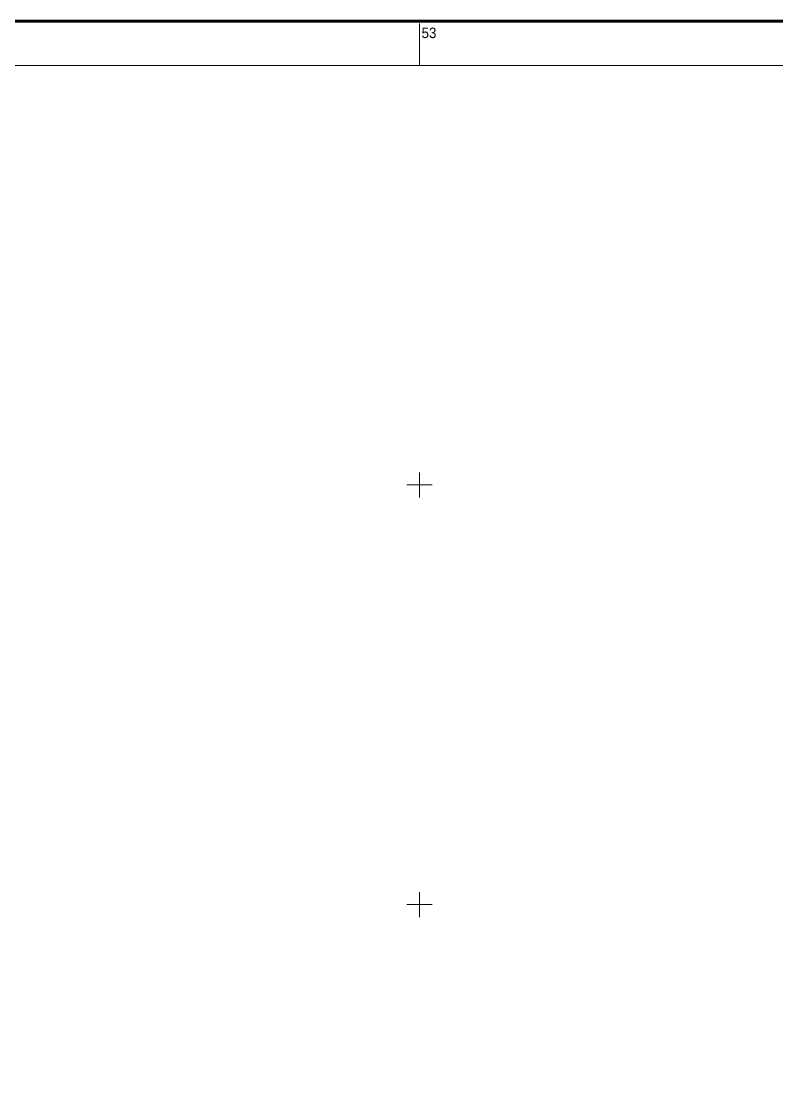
# Model space of a CAD drawing. Header units: metres. Extents: x 545098 to 555652, y 1854398 to 1862642.
# Drawn here: x 552051 to 553851, y 1859566 to 1862105 of the extents above; entities that cross this region are included whole.
import ezdxf

# ---------------------------------------------------------------- set-up
doc = ezdxf.new("R2010")
doc.units = ezdxf.units.M
doc.header["$LTSCALE"] = 6.8
doc.layers.add('56', color=7, linetype='Continuous')
doc.layers.add('60', color=7, linetype='Continuous', lineweight=13)
doc.layers.add('61', color=7, linetype='Continuous', lineweight=13)

msp = doc.modelspace()

# ---------------------------------------------------------------- linework, layer by layer
at = {"layer": '60'}
for p, q in [((553000, 1862000), (553000, 1862100)), ((553000, 1860970), (553000, 1861030)), ((553030, 1861000), (552970, 1861000)), ((553000, 1859970), (553000, 1860030)), ((553030, 1860000), (552970, 1860000))]:
    msp.add_line(p, q, dxfattribs=at)
msp.add_lwpolyline([(545500, 1855000), (554500, 1855000), (554500, 1862000), (545500, 1862000)], close=True, dxfattribs=at)
at = {"layer": '61', "lineweight": 158}
msp.add_lwpolyline([(545395, 1854895), (554605, 1854895), (554605, 1862105), (545395, 1862105)], close=True, dxfattribs=at)

# ---------------------------------------------------------------- texts
at = {"layer": '56', "width": 0.95}
msp.add_text('53', height=25, dxfattribs=at).set_placement((553005, 1862065))

doc.saveas('drawing.dxf')
